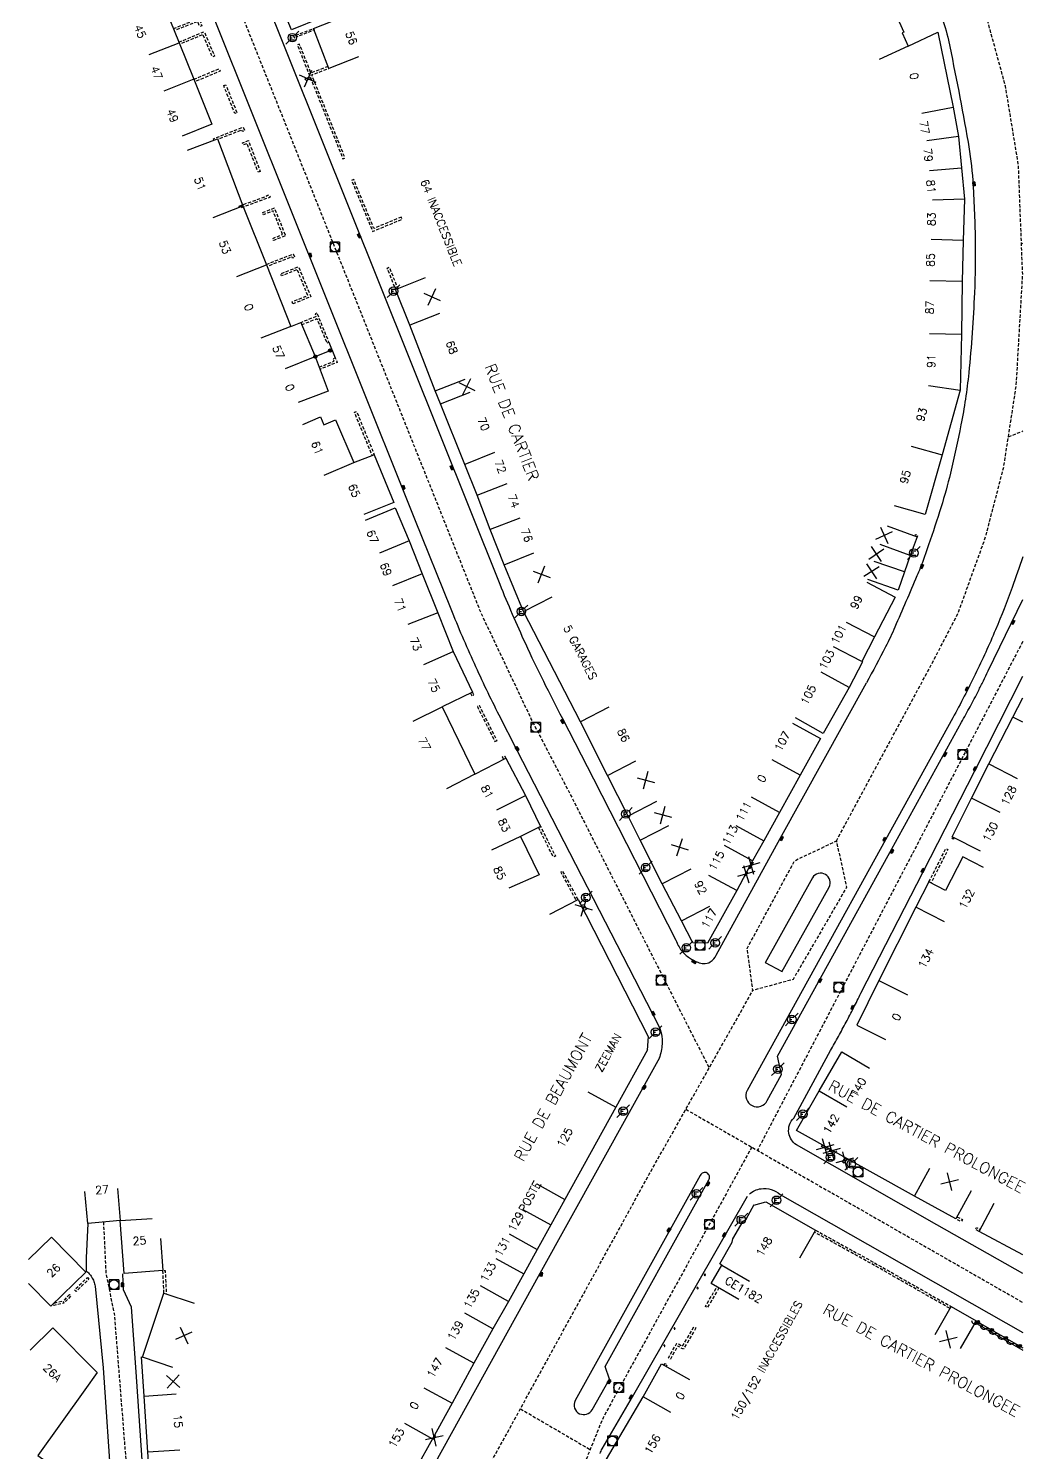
# Model space of a CAD drawing. Header units: millimetres. Extents: x 151000 to 152000, y 121000 to 122001.
# Drawn here: x 151844.8 to 152000.4, y 121208.6 to 121431 of the extents above; entities that cross this region are included whole.
import ezdxf
from ezdxf.enums import TextEntityAlignment as Align

# ---------------------------------------------------------------- set-up
doc = ezdxf.new("R2010")
doc.units = ezdxf.units.MM
doc.linetypes.add('DASHED', pattern=[0.75, 0.5, -0.25])
doc.layers.get('0').update_dxf_attribs({"linetype": 'CONTINUOUS'})
for name, color, linetype in [('W0001', 6, 'DASHED'), ('W0008', 7, 'CONTINUOUS'), ('W0017', 7, 'CONTINUOUS'), ('W0100', 7, 'CONTINUOUS'), ('W0112', 1, 'DASHED'), ('W0310', 3, 'CONTINUOUS'), ('W0322', 7, 'CONTINUOUS'), ('W0400', 7, 'CONTINUOUS'), ('W0420', 7, 'CONTINUOUS'), ('W0471', 7, 'CONTINUOUS'), ('W0984', 7, 'CONTINUOUS'), ('W0989', 7, 'CONTINUOUS'), ('W0991', 7, 'CONTINUOUS'), ('W1102', 7, 'CONTINUOUS')]:
    doc.layers.add(name, color=color, linetype=linetype)
doc.styles.get("Standard").update_dxf_attribs({"font": 'romans.shx', "width": 0.85})

# ---------------------------------------------------------------- blocks, each defined once
blk = doc.blocks.new('T471')
for p, q in [((-0.333334, 0.333334), (-0.333334, -0.333334)), ((-0.333334, 0.333334), (0.333334, 0.333334)), ((-0.333334, 0), (0, 0)), ((0.500001, 0.500001), (1.000002, 1.000002)), ((-0.500001, -0.500001), (-1.000002, -1.000002)), ((-0.333334, -0.333334), (0.333334, -0.333334))]:
    blk.add_line(p, q)
blk.add_ellipse((0, 0), major_axis=(0.471405, 0.471405), ratio=1, start_param=5.4977871438, end_param=11.780972451)
blk = doc.blocks.new('t991o')
at = {"color": 0, "linetype": 'Continuous'}
for p, q in [((-1, 1), (1, -1)), ((-1, -1), (1, 1))]:
    blk.add_line(p, q, dxfattribs=at)
blk = doc.blocks.new('T400')
for p, q in [((-0.15, 0.3), (0.15, 0.3)), ((-0.15, -0.25), (-0.15, 0.3)), ((-0.15, 0.15), (0.15, 0.15)), ((-0.15, 0), (0.15, 0)), ((0.15, 0.3), (0.15, -0.25)), ((-0.15, -0.15), (0.15, -0.15)), ((-0.15, -0.25), (-0.15, -0.3)), ((-0.15, -0.3), (0.15, -0.3)), ((0.15, -0.3), (0.15, -0.25))]:
    blk.add_line(p, q)
blk = doc.blocks.new('T420')
for p, q in [((0.75, 0.75), (-0.75, 0.75)), ((-0.75, 0.75), (-0.75, -0.75)), ((0.75, 0.75), (0.75, -0.75)), ((0.75, -0.75), (-0.75, -0.75))]:
    blk.add_line(p, q)
blk.add_ellipse((0, 0), major_axis=(-0.53, 0.53), ratio=1, start_param=3.926991, end_param=10.210176)
blk = doc.blocks.new('t310o')
at = {"color": 0, "linetype": 'Continuous'}
for centre, start, end in [((-0.5, 0.38), 216.8699, 323.1304), ((0.5, -0.37), 36.8699, 143.1303)]:
    blk.add_arc(centre, 0.625, start, end, dxfattribs=at)
blk = doc.blocks.new('t322o')
at = {"color": 0, "linetype": 'Continuous'}
for radius in [0.25, 0.15]:
    blk.add_circle((0, 0), radius, dxfattribs=at)

msp = doc.modelspace()

# ---------------------------------------------------------------- linework, layer by layer
at = {"layer": 'W0001', "flags": 128}
for points in [[(151970.9, 121304.1), (151985.62, 121331.41), (151989.9, 121339.64), (151994.21, 121351.59), (151997.04, 121362.53), (151998.99, 121375.22), (151999.99, 121392.5), (151999.33, 121409.65), (151997.31, 121421.95), (151993.59, 121435.57), (151987.21, 121450.98), (151970.37, 121489.61), (151958.82, 121516), (151953.12, 121518.16), (151947.07, 121531.85), (151948.1, 121538.75), (151954.37, 121535.92), (151960.73, 121521.01), (151958.82, 121516)], [(151867.56, 121459.41), (151893.6, 121394.27), (151915.34, 121339.87), (151923.28, 121323.08), (151928.97, 121312.13), (151951.05, 121268.65)], [(152000, 121397.37), (151999.8, 121397.44)], [(151997.76, 121367.21), (152000, 121368.12)], [(152000, 121335.23), (151982.82, 121302.2), (151958.58, 121255.8)], [(151907.29, 121189.4), (151941.69, 121252.05), (151957.87, 121280.76), (151956.98, 121287.33), (151964.4, 121301.02), (151970.9, 121304.1), (151972.5, 121296.87), (151964.14, 121282.47), (151957.87, 121280.76)], [(151947.41, 121262.2), (151994.58, 121235.14), (152000, 121232.04)], [(151957.7, 121256.3), (151934.48, 121214.03), (151931.16, 121205.82), (151934.06, 121187.5), (151939.99, 121155.13), (151942.13, 121148.13), (151958.86, 121108.8), (151972.74, 121077.65), (151982.71, 121057.07), (151996.29, 121035.24), (152000, 121029.89)], [(151856.48, 121244.6), (151856.88, 121236.43), (151858.17, 121230.29), (151860.84, 121196.58), (151862.46, 121170.6)], [(151921.58, 121215.43), (151932.47, 121209.06)]]:
    msp.add_lwpolyline(points, dxfattribs=at)
at = {"layer": 'W0008'}
msp.add_line((151962.37, 121283.7), (151959.85, 121285.08), dxfattribs=at)
at = {"layer": 'W0008', "flags": 128}
for points in [[(151918.45, 121589.84), (151933.22, 121556.28), (151946.57, 121525.94), (151953.05, 121511.08), (151968.54, 121476.04), (151979.44, 121451.31), (151983.95, 121441.16, -0.016643), (151987.26, 121433.04, -0.035902), (151988.39, 121429.13, -0.00963), (151991.46, 121413.24, -0.025833), (151992.19, 121407.25, -0.013177), (151992.57, 121398.08, -0.014416), (151992.46, 121389.69, -0.014907), (151991.57, 121377.18, -0.022827), (151990.36, 121369.07, -0.011306), (151988.71, 121361.52, -0.015995), (151987.25, 121356.26, -0.006836), (151985.31, 121350.32, -0.011091), (151983.99, 121346.7, -0.007928), (151983.49, 121345.5, -0.001185), (151980.04, 121337.5, -0.015269), (151978.59, 121334.42, -0.008139), (151975.59, 121328.77)], [(151871.56, 121461.09), (151918.35, 121344.2, 0.005773), (151920.3, 121339.54, 0.005773), (151922.35, 121334.93, 0.007462), (151925.16, 121329.04, 0.007462), (151928.14, 121323.23), (151932.98, 121313.79), (151945.86, 121288.59, 0.078361), (151946.73, 121286.99, 0.084195), (151947.98, 121285.84, 0.047257), (151949.3, 121285.15, 0.078389), (151950.17, 121284.94, 0.169312), (151951.21, 121285.22, 0.12441), (151952.16, 121286.29), (151962.15, 121304.47), (151975.59, 121328.78)], [(151863.51, 121458.24), (151873.78, 121432.49), (151903.16, 121359.1), (151905.07, 121354.41), (151910.7, 121340.36, 0.005574), (151912.48, 121336.08, 0.005574), (151914.35, 121331.84, 0.005374), (151916.24, 121327.79, 0.005374), (151918.22, 121323.79), (151920.96, 121318.4), (151943.09, 121275.39, -0.060352), (151943.58, 121273.93, -0.060352), (151943.7, 121272.39, -0.044341), (151943.56, 121271.27, -0.044341), (151943.22, 121270.19)], [(152000, 121348.46, -0.008651), (151998.35, 121343.7, -0.012215), (151995.75, 121337.08, -0.013128), (151992.59, 121330.12, -0.013128), (151989.07, 121323.33), (151956.97, 121265.14, 0.199298), (151956.87, 121263.8, 0.199298), (151957.75, 121262.78, 0.198715), (151959.09, 121262.68, 0.198715), (151960.11, 121263.56), (151962.34, 121267.62), (151961.7, 121270.51), (151979.01, 121301.85), (151990.43, 121322.63, 0.006272), (151991.78, 121325.07, 0.006272), (151993.08, 121327.55, 0.003881), (151993.85, 121329.1, 0.003881), (151994.59, 121330.66), (152000, 121341.8)], [(152000, 121236.55), (151986.57, 121244.18), (151964.67, 121256.64, -0.104799), (151963.88, 121257.44, -0.104799), (151963.48, 121258.49, -0.11837), (151963.59, 121259.75, -0.11837), (151964.26, 121260.82), (151970.01, 121271.37, 0.003615), (151971.23, 121273.58, 0.003615), (151972.43, 121275.8, 0.003625), (151973.6, 121278.05, 0.003625), (151974.73, 121280.31), (151984.48, 121299.27), (151992.5, 121315.07), (152000, 121329.86)], [(151962.38, 121283.65), (151969.76, 121296.91, 0.190316), (151969.87, 121297.99, 0.190316), (151969.21, 121298.86, 0.199644), (151968.08, 121299.03, 0.199644), (151967.16, 121298.35), (151959.81, 121285.09)], [(151934.02, 121208.47, -0.053091), (151934.36, 121209.17), (151939.06, 121217.28), (151957.04, 121248.61)], [(151957.32, 121248.96, -0.070746), (151958.17, 121249.51, -0.070746), (151959.15, 121249.8, -0.111863), (151960.74, 121249.68, -0.111863), (151962.12, 121248.88), (152000, 121227.34)], [(151854.06, 121244.38), (151853.78, 121238.99), (151853.79, 121236.96, -0.03977), (151854.25, 121236.52, -0.03977), (151854.64, 121236.01, -0.047407), (151854.99, 121235.33, -0.047407), (151855.2, 121234.59), (151856.45, 121221.81), (151857.74, 121202.66), (151860.02, 121170.2)]]:
    msp.add_lwpolyline(points, format="xyb", dxfattribs=at)
for points in [[(151943.28, 121270.22), (151924.62, 121236.54), (151906.98, 121204.67), (151883.93, 121162.88)], [(151865.06, 121171.01), (151864.07, 121185.31), (151862.87, 121202.8), (151861.58, 121221.21), (151860.87, 121231.29), (151859.64, 121234.03), (151859.53, 121236.51)]]:
    msp.add_lwpolyline(points, dxfattribs=at)
msp.add_lwpolyline([(151932.77, 121215.27), (151935.47, 121220.08), (151934.82, 121222.04), (151950.99, 121251.16, 0.208), (151951.09, 121251.76, 0.208), (151950.72, 121252.24, 0.212887), (151950.11, 121252.3, 0.212887), (151949.65, 121251.88), (151930.14, 121216.72, 0.205085), (151930.05, 121215.54, 0.205085), (151930.83, 121214.66, 0.188761), (151931.92, 121214.59, 0.188761)], format="xyb", close=True, dxfattribs=at)
at = {"layer": 'W0017'}
msp.add_line((151891.69, 121382), (151892.68, 121379.54), dxfattribs=at)
at = {"layer": 'W0100', "flags": 128}
for points in [[(151963.14, 121470.98), (151967.66, 121473.13), (151971.02, 121466.09), (151973.88, 121460.06), (151973.69, 121459.97), (151973.71, 121459.89), (151979.24, 121447.83), (151981.64, 121442.35), (151977.02, 121440.26), (151981.44, 121430.42), (151981.17, 121430.3), (151982.12, 121428.22), (151986.73, 121430.4), (151989.16, 121418.7), (151989.99, 121414.1), (151990.43, 121409.23), (151990.89, 121404.3), (151990.69, 121397.89), (151990.52, 121391.49), (151990.44, 121383.23), (151990.22, 121374.51), (151987.41, 121364.4), (151984.78, 121355.09), (151979.97, 121356.45)], [(151856.76, 121455.64), (151861.41, 121457.47), (151862.73, 121454.1), (151864.02, 121450.84), (151866.62, 121444.35), (151862.77, 121442.71), (151865.42, 121435.98), (151868.3, 121428.74), (151870.58, 121423.05), (151873.4, 121416.03), (151868.76, 121414.16)], [(151890.46, 121432.64), (151885.83, 121430.76), (151883.78, 121435.78), (151888.42, 121437.67)], [(151896.33, 121426.54), (151891.66, 121424.75), (151889.27, 121430.97), (151893.93, 121432.77)], [(151869.6, 121411.95), (151874.28, 121413.73), (151878.26, 121403.27), (151881.94, 121394.09), (151885.72, 121384.42), (151887.29, 121385.05), (151889.56, 121379.74), (151891.58, 121374.32), (151886.89, 121372.57)], [(151964.05, 121322.52), (151968.42, 121320.09), (151965.25, 121314.37), (151962.04, 121308.53), (151959.58, 121304.1), (151957.83, 121300.98), (151955.36, 121296.34), (151950.79, 121288.14), (151948.51, 121288.18), (151946.71, 121291.64), (151943.73, 121297.41), (151940.26, 121304.23), (151938.38, 121307.99), (151935.16, 121314.33), (151930.94, 121322.7), (151922.08, 121339.92), (151919.04, 121347.23), (151916.85, 121352.73), (151914.84, 121358.09), (151912.88, 121362.91), (151909.1, 121372.34), (151908.29, 121374.41), (151904.32, 121384.66), (151902.1, 121390.23), (151906.75, 121392.08)], [(151887.64, 121369.11), (151890.36, 121370.33), (151890.89, 121369.07), (151892.73, 121369.86), (151895.57, 121363.18), (151898.7, 121364.39)], [(151898.77, 121364.42), (151901.8, 121356.96), (151897.16, 121355.08)], [(151897.42, 121354.21), (151902.04, 121356.13), (151904.2, 121350.95), (151906.26, 121345.8), (151908.68, 121339.74), (151911.1, 121333.67), (151914.09, 121327.35), (151909.35, 121325.02), (151912.85, 121317.85), (151914.49, 121314.51), (151919.28, 121317.04), (151922.35, 121311.21), (151924.74, 121306.34), (151921.6, 121304.8), (151924.53, 121298.82), (151919.79, 121296.72)], [(151978.82, 121353.32), (151983.51, 121351.6), (151982.44, 121348.68), (151981.54, 121346.11), (151980.54, 121343.26), (151975.82, 121344.93)], [(151975.64, 121344.49), (151980.08, 121342.19), (151976.86, 121335.99), (151974.9, 121332.12), (151974.98, 121332.07), (151972.91, 121328.07), (151968.85, 121320.87), (151964.5, 121323.33)], [(151993.42, 121302.49), (151988.96, 121304.74), (151992, 121310.78), (151994.69, 121316.12), (151998.46, 121323.44), (152000, 121326.47)], [(151993.85, 121299.98), (151990.66, 121301.64), (151987.93, 121296.37), (151985.36, 121297.7), (151983.31, 121293.74), (151977.53, 121282.33), (151974.08, 121275.32), (151978.56, 121273.11)], [(151926.15, 121292.69), (151930.6, 121294.96), (151941.52, 121273.59), (151941.38, 121271.42)], [(151941.44, 121271.47), (151936.48, 121262.51), (151928.54, 121248.13), (151926.32, 121244.13), (151924.19, 121240.32), (151922.11, 121236.49), (151919.7, 121232.2), (151917.3, 121227.92), (151914.33, 121222.56), (151910.91, 121216.31), (151907.87, 121210.75), (151905.3, 121206.15), (151900.1, 121196.7), (151896.73, 121190.6), (151884.93, 121168.91), (151882.24, 121163.9), (151877.83, 121166.27)], [(151991.93, 121249.48), (151989.54, 121245.09), (151983.09, 121248.61), (151964.67, 121258.87), (151968.22, 121265.07), (151971.76, 121271.15), (151976.08, 121268.64)], [(151865.39, 121242.01), (151865.77, 121237.02), (151859.71, 121236.56), (151859.08, 121244.82), (151855.21, 121244.48), (151854.06, 121244.38), (151853.59, 121249.35)], [(151955.7, 121232.52), (151951.36, 121235.01), (151953, 121237.86), (151952.69, 121238.06), (151954.66, 121241.47), (151954.76, 121241.99), (151956.37, 121244.73), (151956.8, 121245.04), (151958.05, 121247.31)], [(151958, 121247.24), (151959.91, 121247.76), (151967.66, 121243.31), (151965.17, 121238.97)], [(152000, 121239.45), (151993.18, 121243.12), (151995.55, 121247.52)], [(151844.81, 121238.76), (151848.39, 121242.25), (151853.73, 121236.76), (151848.28, 121231.44), (151844.79, 121235.02)], [(151870.97, 121176.03), (151865.39, 121179.55), (151864.74, 121189.61), (151863.96, 121201.18), (151863.8, 121203.69), (151863.44, 121208.63), (151862.86, 121217.41), (151862.45, 121223.56), (151862.58, 121223.5), (151865.93, 121233.49), (151870.67, 121231.9)], [(151986.35, 121227.05), (151988.84, 121231.38), (151992.71, 121229.17), (151990.21, 121224.83)], [(151845.05, 121224.56), (151848.59, 121228.08), (151855.53, 121221.11), (151853.58, 121218.39), (151846.24, 121208.13), (151850.35, 121205.24), (151853.84, 121202.79), (151854.38, 121203.55), (151854.44, 121203.54), (151855.41, 121203.29), (151855.37, 121204.39), (151856.73, 121204.47), (151857.42, 121194.22), (151857.03, 121194.24), (151854.07, 121190.05), (151857.52, 121187.79), (151857.86, 121187.79), (151858.07, 121184.6), (151854.55, 121179.63)], [(151941.29, 121201.37), (151936.35, 121200.59), (151935.83, 121203.88), (151935.28, 121207.42), (151935.01, 121207.56), (151940.74, 121217.32), (151943.59, 121222.44), (151947.96, 121220)]]:
    msp.add_lwpolyline(points, dxfattribs=at)
for points in [[(151888.82, 121423.12), (151888.09, 121422.83), (151887.97, 121423.13), (151888.71, 121423.42)], [(151957.03, 121299.16), (151956.76, 121298.66), (151956.62, 121298.74), (151956.89, 121299.23)], [(151957.39, 121299.77), (151957.22, 121299.86), (151957.75, 121300.81), (151957.93, 121300.72)], [(151931.47, 121294.2), (151931.89, 121293.43), (151931.51, 121293.22), (151931.09, 121294)], [(151969.55, 121255.85), (151968.59, 121256.38), (151968.72, 121256.62), (151969.69, 121256.1)], [(151969.96, 121255.94), (151970.48, 121255.66), (151970.34, 121255.41), (151969.82, 121255.7)], [(151972.53, 121254.45), (151972.14, 121253.77), (151971.87, 121253.93), (151972.26, 121254.6)], [(151908.09, 121210.67), (151908.38, 121211.13), (151908.19, 121211.25), (151907.9, 121210.79)]]:
    msp.add_lwpolyline(points, close=True, dxfattribs=at)
at = {"layer": 'W0112', "flags": 128}
for points in [[(151867.41, 121430.97), (151871.41, 121432.52), (151871.84, 121431.41), (151871.51, 121431.28), (151871.21, 121432.06), (151867.54, 121430.64)], [(151868.26, 121428.83), (151872.22, 121430.49), (151873.83, 121426.65), (151873.5, 121426.51), (151872.03, 121430.02), (151868.39, 121428.5)], [(151891.55, 121425.04), (151888.89, 121424.02), (151887.09, 121428.52), (151886.76, 121428.39), (151893.87, 121410.63), (151894.2, 121410.76), (151889.01, 121423.73), (151891.66, 121424.75)], [(151870.58, 121423.05), (151874.54, 121424.69), (151874.7, 121424.3), (151870.74, 121422.65)], [(151873.74, 121413.53), (151873.65, 121413.76), (151878.3, 121415.59), (151878.53, 121415), (151878.2, 121414.87), (151878.1, 121415.13), (151874.31, 121413.64)], [(151881.92, 121394.14), (151886.12, 121395.77), (151886.33, 121395.22), (151886, 121395.09), (151885.91, 121395.31), (151882.05, 121393.81)], [(151887.43, 121384.71), (151889.81, 121385.67), (151891.36, 121381.87), (151891.69, 121382), (151890, 121386.13), (151889.87, 121386.55), (151889.53, 121386.44), (151889.68, 121386), (151887.29, 121385.03)], [(151890.17, 121378.09), (151892.51, 121379.02), (151892.35, 121379.41), (151892.68, 121379.54), (151892.97, 121378.83), (151890.3, 121377.75)], [(151983.18, 121351.72), (151983.26, 121351.97), (151983.6, 121351.86), (151983.51, 121351.6)], [(151913.78, 121327.2), (151914, 121326.74), (151914.32, 121326.9), (151914.09, 121327.35)], [(151918.96, 121316.87), (151918.79, 121317.23), (151919.11, 121317.38), (151919.28, 121317.04)], [(151989.27, 121304.58), (151989.16, 121304.39), (151988.85, 121304.56), (151988.96, 121304.74)], [(151985.36, 121297.7), (151988.02, 121302.95), (151988.33, 121302.78), (151985.67, 121297.54)], [(151930.6, 121294.96), (151928.19, 121299.4), (151927.88, 121299.24), (151930.28, 121294.8)], [(151989.71, 121245.41), (151990.57, 121244.98), (151990.41, 121244.66), (151989.54, 121245.09)], [(151993.18, 121243.12), (151992.61, 121243.45), (151992.79, 121243.76), (151993.35, 121243.43)], [(151967.66, 121243.31), (151976, 121238.71), (151988.84, 121231.38), (151988.67, 121231.08), (151975.83, 121238.4), (151967.48, 121243)], [(151865.93, 121233.49), (151865.77, 121237.02), (151866.12, 121237.04), (151866.3, 121233.36)], [(151952.58, 121234.31), (151950.76, 121231.22), (151950.45, 121231.41), (151952.27, 121234.49)], [(151848.79, 121231.94), (151850.2, 121232.28), (151850.28, 121231.93), (151848.76, 121231.56), (151848.69, 121231.84)], [(151943.96, 121222.23), (151944.19, 121222.52), (151944.47, 121222.31), (151944.28, 121222.05)]]:
    msp.add_lwpolyline(points, dxfattribs=at)
for points in [[(151889.27, 121430.97), (151889.37, 121430.72), (151886.56, 121429.63), (151886.62, 121429.47), (151886.37, 121429.37), (151886.2, 121429.79)], [(151875.26, 121422.06), (151875.59, 121422.19), (151877.33, 121417.81), (151877, 121417.68)], [(151880.97, 121408.66), (151880.64, 121408.53), (151878.9, 121413.01), (151878.3, 121412.78), (151878.17, 121413.11), (151879.11, 121413.47)], [(151903, 121401.52), (151898.7, 121399.75), (151895.56, 121407.38), (151895.23, 121407.25), (151898.51, 121399.29), (151903.13, 121401.19)], [(151877.67, 121403.25), (151882.03, 121404.83), (151882.02, 121404.87), (151882.35, 121404.99), (151882.49, 121404.61), (151877.79, 121402.91)], [(151884.45, 121398.8), (151882.97, 121402.5), (151881.45, 121401.89), (151881.31, 121402.22), (151883.17, 121402.96), (151884.91, 121398.6), (151883.05, 121397.86), (151882.92, 121398.19)], [(151886.07, 121387.96), (151885.94, 121388.29), (151888.39, 121389.29), (151886.74, 121393.33), (151884.29, 121392.33), (151884.16, 121392.66), (151886.94, 121393.79), (151888.85, 121389.09)], [(151902.43, 121390.36), (151902.1, 121390.23), (151900.79, 121393.57), (151901.12, 121393.7)], [(151898.77, 121364.42), (151898.44, 121364.29), (151895.67, 121371.05), (151896, 121371.18)], [(151917.61, 121319.63), (151917.93, 121319.79), (151915.18, 121325.24), (151914.86, 121325.08)], [(151924.42, 121306.19), (151924.74, 121306.34), (151927.04, 121301.74), (151926.72, 121301.59)], [(151853.98, 121235.94), (151854.22, 121235.68), (151852.22, 121233.76), (151851.97, 121234.01)], [(151851.19, 121233.29), (151850.34, 121232.41), (151850.59, 121232.17), (151851.44, 121233.04)], [(151948.99, 121228.06), (151947.02, 121224.72), (151946.15, 121225.22), (151944.99, 121223.2), (151944.68, 121223.38), (151946.02, 121225.7), (151946.89, 121225.2), (151948.69, 121228.24)], [(151992.52, 121228.86), (151992.71, 121229.17), (151993.02, 121228.97), (151992.83, 121228.67)]]:
    msp.add_lwpolyline(points, close=True, dxfattribs=at)
for points in [[(151950.37, 121236.25, 0.977486), (151950.4, 121236.44, 1.023033)], [(151949.21, 121234.15, 0.977486), (151949.24, 121234.35, 1.023033)], [(151945.6, 121227.85, 0.977486), (151945.64, 121228.05, 1.023033)], [(151944.03, 121225.17, 0.977486), (151944.07, 121225.37, 1.023033)]]:
    msp.add_lwpolyline(points, format="xyb", close=True, dxfattribs=at)
at = {"layer": 'W0310', "flags": 128}
msp.add_lwpolyline([(151992.86, 121228.69), (152000, 121224.6)], dxfattribs=at)
at = {"layer": 'W0322', "flags": 128}
msp.add_lwpolyline([(151993.02, 121228.97), (152000, 121224.97)], dxfattribs=at)
at = {"layer": 'W1102'}
for p, q in [((151863.65, 121426.89), (151868.3, 121428.74)), ((151982.12, 121428.22), (151977.58, 121426.13)), ((151870.58, 121423.05), (151865.94, 121421.18)), ((151984.25, 121417.75), (151989.16, 121418.7)), ((151989.99, 121414.1), (151985.04, 121413.43)), ((151985.45, 121408.78), (151990.43, 121409.23)), ((151990.89, 121404.3), (151985.89, 121404.15)), ((151873.6, 121401.45), (151878.26, 121403.27)), ((151990.69, 121397.89), (151985.69, 121398.03)), ((151877.29, 121392.25), (151881.94, 121394.09)), ((151990.52, 121391.49), (151985.52, 121391.58)), ((151908.97, 121386.48), (151904.32, 121384.66)), ((151885.72, 121384.42), (151881.07, 121382.6)), ((151985.44, 121383.32), (151990.44, 121383.23)), ((151908.29, 121374.41), (151912.94, 121376.22)), ((151985.27, 121375.25), (151990.22, 121374.51)), ((151909.1, 121372.34), (151913.74, 121374.19)), ((151982.6, 121365.74), (151987.41, 121364.4)), ((151917.52, 121364.78), (151912.88, 121362.91)), ((151890.97, 121361.22), (151895.57, 121363.18)), ((151914.84, 121358.09), (151919.49, 121359.91)), ((151921.51, 121354.53), (151916.85, 121352.73)), ((151904.2, 121350.95), (151899.57, 121349.06)), ((151982.44, 121348.68), (151977.73, 121350.37)), ((151919.04, 121347.23), (151923.68, 121349.11)), ((151906.26, 121345.8), (151901.62, 121343.95)), ((151981.54, 121346.11), (151976.82, 121347.76)), ((151922.08, 121339.92), (151926.52, 121342.21)), ((151908.68, 121339.74), (151904.03, 121337.89)), ((151972.41, 121338.27), (151976.86, 121335.99)), ((151906.51, 121331.67), (151911.1, 121333.67)), ((151974.9, 121332.12), (151970.44, 121334.39)), ((151972.91, 121328.07), (151968.51, 121330.44)), ((151904.86, 121322.82), (151909.35, 121325.02)), ((151935.39, 121324.97), (151930.94, 121322.7)), ((152000, 121322.66), (151998.46, 121323.44)), ((151965.25, 121314.37), (151960.87, 121316.79)), ((151935.16, 121314.33), (151939.62, 121316.59)), ((151994.69, 121316.12), (151999.15, 121313.86)), ((151914.49, 121314.51), (151910.03, 121312.24)), ((151917.9, 121308.94), (151922.35, 121311.21)), ((151942.84, 121310.24), (151938.38, 121307.99)), ((151962.04, 121308.53), (151957.66, 121310.95)), ((151996.47, 121308.53), (151992, 121310.78)), ((151940.26, 121304.23), (151944.73, 121306.49)), ((151955.21, 121306.53), (151959.58, 121304.1)), ((151921.6, 121304.8), (151917.08, 121302.66)), ((151957.83, 121300.98), (151953.44, 121303.37)), ((151948.18, 121299.69), (151943.73, 121297.41)), ((151955.36, 121296.34), (151950.97, 121298.73)), ((151946.71, 121291.64), (151951.15, 121293.94)), ((151987.76, 121291.46), (151983.31, 121293.74)), ((151977.53, 121282.33), (151982.01, 121280.09)), ((151932.11, 121264.92), (151936.48, 121262.51)), ((151968.22, 121265.07), (151972.55, 121262.56)), ((151983.09, 121248.61), (151985.48, 121253)), ((151924.16, 121250.55), (151928.54, 121248.13)), ((151921.95, 121246.56), (151926.32, 121244.13)), ((151919.81, 121242.73), (151924.19, 121240.32)), ((151917.73, 121238.9), (151922.11, 121236.49)), ((151953, 121237.86), (151957.34, 121235.36)), ((151919.7, 121232.2), (151915.34, 121234.65)), ((151917.3, 121227.92), (151912.93, 121230.36)), ((151867.32, 121221.9), (151862.58, 121223.5)), ((151914.33, 121222.56), (151909.95, 121224.97)), ((151862.86, 121217.41), (151867.85, 121217.74)), ((151906.52, 121218.71), (151910.91, 121216.31)), ((151945.08, 121214.84), (151940.74, 121217.32)), ((151903.49, 121213.17), (151907.87, 121210.75)), ((151868.43, 121208.97), (151863.44, 121208.63))]:
    msp.add_line(p, q, dxfattribs=at)
at = {"layer": 'W1102', "flags": 128}
for points in [[(151884.91, 121377.88), (151889.56, 121379.74), (151892.04, 121380.74)], [(151858.7, 121249.81), (151859.08, 121244.82), (151864.07, 121245.15)]]:
    msp.add_lwpolyline(points, dxfattribs=at)

# ---------------------------------------------------------------- block references
at = {"layer": 'W0310', "rotation": 330.1918344805129}
for p in [(151992.86, 121228.69), (151994.22, 121227.91), (151995.57, 121227.14), (151996.93, 121226.36), (151998.29, 121225.58)]:
    msp.add_blockref('t310o', p, dxfattribs=at)
at = {"layer": 'W0322'}
for p, rotation in [((151889.56, 121379.74), 22.03432481452635), ((151891.87, 121380.68), 22.03432481452635), ((151993.02, 121228.97), 330.1918344803487), ((151995.19, 121227.73), 330.1918344803487), ((151997.36, 121226.49), 330.1918344803487), ((151999.53, 121225.24), 330.1918344803487)]:
    msp.add_blockref('t322o', p, dxfattribs=dict(at, rotation=rotation))
at = {"layer": 'W0400'}
for p, rotation in [((151992.38, 121406.7), 184.2457811591048), ((151896.41, 121398.6), 23.55203932368041), ((151888.76, 121395.59), 21.86839397554868), ((151910.87, 121362.39), 22.93543495409095), ((151903.31, 121359.34), 17.67148485130616), ((151984.25, 121346.97), 339.4229203433841), ((151998.47, 121338.27), 333.011518850443), ((151991.29, 121327.81), 339.3136319521629), ((151928.15, 121322.77), 25.05765988041364), ((151921.07, 121318.53), 31.34007498552423), ((151987.87, 121317.65), 331.3443894803031), ((151992.55, 121315.4), 333.8519709495664), ((151962.36, 121304.48), 150.5889384468646), ((151978.43, 121304.38), 338.1664595283694), ((151979.58, 121302.48), 155.5870161856392), ((151984.39, 121299.47), 152.8570175903267), ((151948.68, 121285.21), 57.3672018313093), ((151968.35, 121282.31), 335.696455256916), ((151942.31, 121277.15), 202.7508831190851), ((151973.43, 121278.11), 338.0582849909397), ((151940.89, 121265.6), 143.29750107789), ((151950.86, 121250.55), 148.2192386026641), ((151944.76, 121243.36), 330.2666225573531), ((151953.42, 121242.57), 151.087251104102), ((151924.84, 121236.4), 164.3217975764274), ((151859.47, 121234.79), 181.1084776670006), ((151935.42, 121219.67), 150.0527460102159), ((151938.83, 121217.24), 149.0952117061434)]:
    msp.add_blockref('T400', p, dxfattribs=dict(at, rotation=rotation))
at = {"layer": 'W0420'}
for p in [(151892.61, 121396.86), (151923.95, 121321.85), (151990.6, 121317.58), (151949.62, 121287.8), (151943.5, 121282.34), (151971.25, 121281.24), (151974.29, 121252.42), (151951.06, 121244.21), (151858.13, 121234.82), (151936.9, 121218.73), (151935.94, 121210.4)]:
    msp.add_blockref('T420', p, dxfattribs=at)
at = {"layer": 'W0471'}
for p in [(151885.97, 121429.54), (151901.78, 121389.96), (151982.99, 121349.07), (151921.73, 121339.94), (151938.04, 121308.31), (151941.13, 121299.94), (151931.79, 121295.28), (151947.48, 121287.43), (151951.98, 121288.2), (151963.95, 121276.23), (151942.67, 121274.23), (151961.78, 121268.46), (151937.61, 121261.9), (151965.67, 121261.43), (151969.97, 121254.7), (151973.24, 121253.67), (151949.06, 121248.99), (151961.57, 121247.99), (151956.06, 121244.96)]:
    msp.add_blockref('T471', p, dxfattribs=at)
at = {"layer": 'W0991', "extrusion": (0, 0, -1)}
for p, rotation in [((-151888.4, 121423.12), 338.893965195895), ((-151957.57, 121300.29), 299.3843796847665), ((-151956.82, 121298.94), 298.1887633199293), ((-151931.49, 121293.71), 61.68238362169538), ((-151969.13, 121256.24), 28.71617258189655), ((-151970.15, 121255.68), 29.02791305300509), ((-151972.2, 121254.18), 300.1061147497573)]:
    msp.add_blockref('t991o', p, dxfattribs=dict(at, rotation=rotation))
at = {"layer": 'W0991'}
for p, rotation in [((151907.78, 121389.06), 20.49826953041925), ((151913.22, 121375.07), 18.60158203361294), ((151978.37, 121351.83), 339.2012943652098), ((151977.13, 121348.91), 348.855469170994), ((151924.88, 121345.74), 24.20265940449568), ((151976.39, 121346.2), 347.5524921814177), ((151941.16, 121313.61), 29.75351176314006), ((151943.81, 121308.16), 29.89064617510843), ((151946.44, 121303.13), 27.6001823904477), ((151988.6, 121250.89), 58.14947857151942), ((151869.05, 121226.88), 339.6821924279006), ((151988.38, 121226.26), 58.69488112786027), ((151867.38, 121219.68), 273.28806), ((151908.14, 121210.96), 57.72696910800748)]:
    msp.add_blockref('t991o', p, dxfattribs=dict(at, rotation=rotation))

# ---------------------------------------------------------------- texts
at = {"layer": 'W0984'}
for s, rotation, p in [('64 INACCESSIBLE', 291.7671, (151909.19, 121400.64)), ('5 GARAGES', 297.2368, (151930.93, 121333.55)), ('ZEEMAN', 61.0589, (151935.28, 121271.06)), ('POSTE', 61.0988, (151923.05, 121248.56)), ('CE1182', 329.4886, (151956.44, 121234.02)), ('150/152 INACCESSIBLES', 60.8924, (151960.1, 121222.94))]:
    msp.add_text(s, height=1.25, rotation=rotation, dxfattribs=at).set_placement(p, align=Align.MIDDLE)
at = {"layer": 'W0989'}
for s, rotation, p in [('RUE DE CARTIER', 291.1145, (151920.27, 121369.51)), ('RUE DE BEAUMONT', 60.8942, (151926.69, 121264.08)), ('RUE DE CARTIER PROLONGEE', 331.7143, (151985.02, 121257.94)), ('RUE DE CARTIER PROLONGEE', 331.7143, (151984.17, 121223.02))]:
    msp.add_text(s, height=1.75, rotation=rotation, dxfattribs=at).set_placement(p, align=Align.MIDDLE)
at = {"layer": 'W0991'}
for s, rotation, p in [('45', 291.7155, (151862.21, 121430.51)), ('56', 291.057, (151895.2, 121429.49)), ('47', 291.8087, (151864.8, 121424.04)), ('0', 281.7426, (151983.05, 121423.53)), ('49', 291.8087, (151867.28, 121417.36)), ('77', 280.2078, (151984.66, 121415.51)), ('79', 275.1235, (151985.23, 121411.22)), ('51', 290.8447, (151871.59, 121406.72)), ('81', 275.3353, (151985.68, 121406.3)), ('83', 88.5031, (151985.75, 121401.19)), ('53', 291.867, (151875.46, 121396.82)), ('85', 88.5031, (151985.61, 121394.83)), ('87', 88.5031, (151985.48, 121387.41)), ('0', 291.3494, (151879.18, 121387.43)), ('57', 293.1317, (151883.82, 121380.43)), ('68', 291.1592, (151910.87, 121381.18)), ('91', 88.5031, (151985.71, 121379.03)), ('0', 293.1317, (151885.59, 121374.9)), ('70', 291.836, (151915.83, 121369.21)), ('93', 74.2278, (151984.22, 121370.68)), ('61', 292.0453, (151889.86, 121365.51)), ('72', 289.8693, (151918.47, 121362.56)), ('95', 74.2278, (151981.66, 121360.96)), ('65', 292.0453, (151895.65, 121358.81)), ('74', 289.8693, (151920.52, 121357.17)), ('67', 292.6302, (151898.5, 121351.62)), ('76', 289.8693, (151922.59, 121351.83)), ('69', 291.8389, (151900.59, 121346.52)), ('71', 291.699, (151902.82, 121340.92)), ('99', 63.0669, (151974.03, 121341.39)), ('101', 63.0669, (151971.28, 121336.37)), ('73', 291.7663, (151905.24, 121334.85)), ('103', 63.0669, (151969.39, 121332.43)), ('75', 295.3787, (151908.08, 121328.37)), ('105', 63.0669, (151966.53, 121326.93)), ('86', 296.762, (151937.67, 121320.6)), ('107', 61.9358, (151962.46, 121319.66)), ('77', 296.0474, (151906.61, 121319.24)), ('81', 297.798, (151916.39, 121311.79)), ('0', 61.1933, (151959.26, 121313.86)), ('128', 63.3094, (151997.81, 121311.2)), ('111', 61.9358, (151956.44, 121308.74)), ('83', 296.1405, (151919.06, 121306.57)), ('113', 61.9358, (151954.31, 121305.05)), ('130', 63.2122, (151994.94, 121305.51)), ('115', 61.9358, (151952.19, 121301.04)), ('85', 296.5585, (151918.34, 121299.09)), ('92', 297.297, (151949.71, 121296.82)), ('132', 62.6448, (151991.25, 121295.04)), ('117', 60.8729, (151951.07, 121292.01)), ('134', 63.1748, (151984.88, 121285.78)), ('0', 63.7328, (151980.29, 121276.61)), ('140', 59.8016, (151974.31, 121265.59)), ('142', 59.8016, (151970.09, 121259.92)), ('125', 61.0589, (151928.5, 121257.79)), ('27', 5.2913, (151856.27, 121249.65)), ('129', 61.0988, (151920.89, 121244.66)), ('25', 4.3775, (151862.11, 121241.69)), ('131', 61.0988, (151918.76, 121240.79)), ('148', 60.0481, (151959.64, 121240.75)), ('26', 43.8475, (151848.71, 121237.05)), ('133', 61.0988, (151916.54, 121236.79)), ('135', 61.0988, (151913.95, 121232.64)), ('139', 61.0988, (151911.44, 121227.66)), ('147', 61.0988, (151908.23, 121221.83)), ('26A', 314.8445, (151848.52, 121221.07)), ('0', 60.8225, (151946.53, 121217.44)), ('0', 61.3158, (151905, 121215.93)), ('15', 273.7808, (151868.14, 121213.49)), ('153', 61.0988, (151902.22, 121210.89)), ('156', 59.5986, (151942.19, 121209.91))]:
    msp.add_text(s, height=1.25, rotation=rotation, dxfattribs=at).set_placement(p, align=Align.MIDDLE)

doc.saveas('drawing.dxf')
